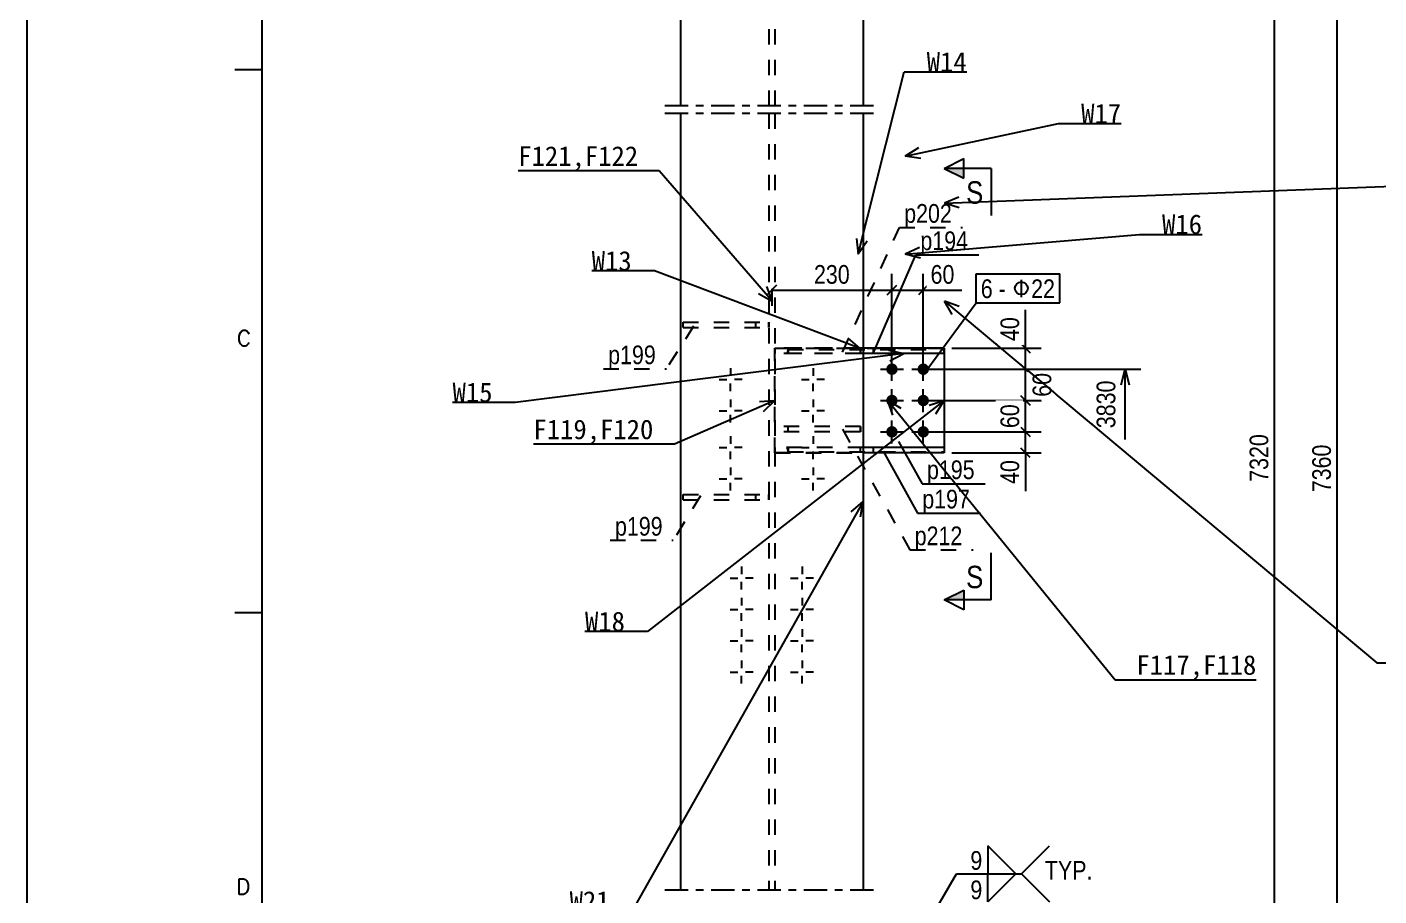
# Model space of a CAD drawing. Header units: millimetres. Extents: x -256 to 585, y -266 to 464.
# Drawn here: x -256.1 to -83.5, y 63.5 to 174.5 of the extents above; entities that cross this region are included whole.
import ezdxf

# ---------------------------------------------------------------- set-up
doc = ezdxf.new("R2010")
doc.units = ezdxf.units.MM
doc.linetypes.add('DXK_LINE_DOT2', pattern=[3.9198, 1.9599, -1.9599])
doc.linetypes.add('DXK_LINE_DOT3', pattern=[5.9187, 2.979, -0.9799, 0.9799, -0.9799])
doc.layers.add('WELD_LABELS', color=5, linetype='Continuous')
doc.styles.add('Arial Narrow', font='ARIALN.TTF', dxfattribs={"height": 0.2})

# ---------------------------------------------------------------- blocks, each defined once
blk = doc.blocks.new('Unknown-252070812-55923')
at = {"color": 7, "linetype": 'Continuous'}
for p, q in [((-256.15, -266.25), (-256.15, 327.75)), ((-226.11, -246.9), (-226.11, 307.74)), ((-229.61, 169.08), (-226.11, 169.08)), ((-229.06, 135), (-228.97, 135.29)), ((-229.06, 134.52), (-229.06, 135)), ((-228.97, 135.29), (-228.89, 135.49)), ((-228.89, 135.49), (-228.73, 135.68)), ((-228.73, 135.68), (-228.56, 135.77)), ((-228.56, 135.77), (-228.24, 135.77)), ((-228.24, 135.77), (-228.07, 135.68)), ((-228.07, 135.68), (-227.91, 135.49)), ((-227.91, 135.49), (-227.83, 135.29)), ((-228.97, 134.23), (-229.06, 134.52)), ((-228.89, 134.04), (-228.97, 134.23)), ((-228.73, 133.85), (-228.89, 134.04)), ((-228.56, 133.75), (-228.73, 133.85)), ((-228.24, 133.75), (-228.56, 133.75)), ((-228.07, 133.85), (-228.24, 133.75)), ((-227.91, 134.04), (-228.07, 133.85)), ((-227.83, 134.23), (-227.91, 134.04)), ((-229.61, 99.75), (-226.11, 99.75)), ((-229.05, 63.75), (-229.05, 65.75)), ((-229.05, 65.75), (-228.49, 65.75)), ((-228.49, 65.75), (-228.25, 65.66)), ((-228.25, 65.66), (-228.08, 65.47)), ((-228.08, 64.04), (-228.25, 63.85)), ((-228.08, 65.47), (-228, 65.27)), ((-228, 64.23), (-228.08, 64.04)), ((-228, 65.27), (-227.92, 64.99)), ((-227.92, 64.51), (-228, 64.23)), ((-227.92, 64.99), (-227.92, 64.51)), ((-228.49, 63.75), (-229.05, 63.75)), ((-228.25, 63.85), (-228.49, 63.75))]:
    blk.add_line(p, q, dxfattribs=at)
blk = doc.blocks.new('Bolt-252070812-4862 - 4836')
at = {"color": 3, "linetype": 'Continuous'}
for p, q in [((-164.9, 105.6), (-164.9, 104.62)), ((-166.37, 104.13), (-165.39, 104.13)), ((-164.9, 102.67), (-164.9, 103.64)), ((-163.44, 104.13), (-164.41, 104.13)), ((-166.37, 100.13), (-165.39, 100.13)), ((-164.9, 101.6), (-164.9, 100.62)), ((-163.44, 100.13), (-164.41, 100.13)), ((-164.9, 98.67), (-164.9, 99.64)), ((-164.9, 97.6), (-164.9, 96.62)), ((-166.37, 96.13), (-165.39, 96.13)), ((-164.9, 94.67), (-164.9, 95.64)), ((-163.44, 96.13), (-164.41, 96.13)), ((-164.9, 93.6), (-164.9, 92.62)), ((-166.37, 92.13), (-165.39, 92.13)), ((-164.9, 90.67), (-164.9, 91.64)), ((-163.44, 92.13), (-164.41, 92.13))]:
    blk.add_line(p, q, dxfattribs=at)
blk = doc.blocks.new('Part-252070812-4977 - 4836')
at = {"color": 7, "linetype": 'DXK_LINE_DOT2'}
for p, q in [((-149.7, 133.47), (-160.64, 133.47)), ((-160.64, 133.47), (-160.64, 132.8)), ((-160.64, 132.8), (-160.64, 133.47)), ((-159, 133.01), (-159.07, 132.8)), ((-158.97, 133.33), (-159, 133.01)), ((-158.97, 133.47), (-158.97, 132.8)), ((-158.97, 133.33), (-149.7, 133.33)), ((-149.7, 133.47), (-149.7, 133.33)), ((-149.7, 132.8), (-149.7, 133.47)), ((-149.7, 133.33), (-149.7, 132.8)), ((-149.7, 132.8), (-160.64, 132.8))]:
    blk.add_line(p, q, dxfattribs=at)
blk = doc.blocks.new('Part-252070812-4972 - 4836')
at = {"color": 7, "linetype": 'DXK_LINE_DOT2'}
for p, q in [((-149.37, 133.47), (-160.64, 133.47)), ((-160.64, 133.47), (-160.64, 132.8)), ((-160.64, 132.8), (-160.64, 133.47)), ((-159.07, 132.8), (-159, 133.01)), ((-159, 133.01), (-158.97, 133.33)), ((-158.97, 133.47), (-158.97, 132.8)), ((-158.97, 133.33), (-139.04, 133.33)), ((-149.7, 132.8), (-149.7, 133.47)), ((-149.7, 132.8), (-149.7, 133.47)), ((-149.37, 132.8), (-160.64, 132.8))]:
    blk.add_line(p, q, dxfattribs=at)
at = {"color": 2, "linetype": 'Continuous'}
for p, q in [((-139.04, 133.47), (-149.37, 133.47)), ((-148.04, 132.8), (-148.04, 133.47)), ((-139.04, 132.8), (-139.04, 133.47)), ((-139.04, 132.8), (-149.37, 132.8))]:
    blk.add_line(p, q, dxfattribs=at)
blk = doc.blocks.new('Bolt-252070812-4847 - 4836')
at = {"linetype": 'Continuous'}
for points in [[(-146.44, 130.8, -1), (-144.97, 130.8, -1)], [(-142.44, 130.8, -1), (-140.97, 130.8, -1)], [(-146.44, 126.8, -1), (-144.97, 126.8, -1)], [(-142.44, 126.8, -1), (-140.97, 126.8, -1)], [(-146.44, 122.8, -1), (-144.97, 122.8, -1)], [(-142.44, 122.8, -1), (-140.97, 122.8, -1)]]:
    blk.add_hatch(color=3, dxfattribs=at).paths.add_polyline_path(points)
at = {"color": 3, "linetype": 'Continuous'}
for p, q in [((-145.7, 129.33), (-145.7, 132.27)), ((-141.7, 129.33), (-141.7, 132.27)), ((-147.17, 130.8), (-144.24, 130.8)), ((-143.17, 130.8), (-140.24, 130.8)), ((-145.7, 125.33), (-145.7, 128.27)), ((-141.7, 125.33), (-141.7, 128.27)), ((-147.17, 126.8), (-144.24, 126.8)), ((-143.17, 126.8), (-140.24, 126.8)), ((-147.17, 122.8), (-144.24, 122.8)), ((-145.7, 121.33), (-145.7, 124.27)), ((-143.17, 122.8), (-140.24, 122.8)), ((-141.7, 121.33), (-141.7, 124.27))]:
    blk.add_line(p, q, dxfattribs=at)
blk = doc.blocks.new('Bolt-252070812-4857 - 4836')
at = {"color": 3, "linetype": 'Continuous'}
for p, q in [((-157.17, 105.6), (-157.17, 104.62)), ((-158.64, 104.13), (-157.66, 104.13)), ((-157.17, 102.67), (-157.17, 103.64)), ((-155.7, 104.13), (-156.68, 104.13)), ((-158.64, 100.13), (-157.66, 100.13)), ((-157.17, 101.6), (-157.17, 100.62)), ((-155.7, 100.13), (-156.68, 100.13)), ((-157.17, 98.67), (-157.17, 99.64)), ((-157.17, 97.6), (-157.17, 96.62)), ((-158.64, 96.13), (-157.66, 96.13)), ((-157.17, 94.67), (-157.17, 95.64)), ((-155.7, 96.13), (-156.68, 96.13)), ((-157.17, 93.6), (-157.17, 92.62)), ((-158.64, 92.13), (-157.66, 92.13)), ((-157.17, 90.67), (-157.17, 91.64)), ((-155.7, 92.13), (-156.68, 92.13))]:
    blk.add_line(p, q, dxfattribs=at)
blk = doc.blocks.new('Bolt-252070812-4887 - 4836')
at = {"color": 3, "linetype": 'Continuous'}
for p, q in [((-166.3, 130.93), (-166.3, 129.96)), ((-167.77, 129.47), (-166.79, 129.47)), ((-166.3, 128), (-166.3, 128.98)), ((-164.84, 129.47), (-165.81, 129.47)), ((-166.3, 126.93), (-166.3, 125.96)), ((-167.77, 125.47), (-166.79, 125.47)), ((-166.3, 124), (-166.3, 124.98)), ((-164.84, 125.47), (-165.81, 125.47)), ((-166.3, 122.27), (-166.3, 121.29)), ((-167.77, 120.8), (-166.79, 120.8)), ((-166.3, 119.33), (-166.3, 120.31)), ((-164.84, 120.8), (-165.81, 120.8)), ((-166.3, 118.27), (-166.3, 117.29)), ((-167.77, 116.8), (-166.79, 116.8)), ((-166.3, 115.33), (-166.3, 116.31)), ((-164.84, 116.8), (-165.81, 116.8))]:
    blk.add_line(p, q, dxfattribs=at)
blk = doc.blocks.new('Bolt-252070812-4892 - 4836')
at = {"color": 3, "linetype": 'Continuous'}
for p, q in [((-155.77, 130.93), (-155.77, 129.96)), ((-157.24, 129.47), (-156.26, 129.47)), ((-155.77, 128), (-155.77, 128.98)), ((-154.3, 129.47), (-155.28, 129.47)), ((-155.77, 126.93), (-155.77, 125.96)), ((-157.24, 125.47), (-156.26, 125.47)), ((-155.77, 124), (-155.77, 124.98)), ((-154.3, 125.47), (-155.28, 125.47)), ((-155.77, 122.27), (-155.77, 121.29)), ((-157.24, 120.8), (-156.26, 120.8)), ((-155.77, 119.33), (-155.77, 120.31)), ((-154.3, 120.8), (-155.28, 120.8)), ((-155.77, 118.27), (-155.77, 117.29)), ((-157.24, 116.8), (-156.26, 116.8)), ((-155.77, 115.33), (-155.77, 116.31)), ((-154.3, 116.8), (-155.28, 116.8))]:
    blk.add_line(p, q, dxfattribs=at)
blk = doc.blocks.new('Part-252070812-4967 - 4836')
at = {"color": 7, "linetype": 'DXK_LINE_DOT2'}
for p, q in [((-149.7, 123.47), (-160.64, 123.47)), ((-160.64, 123.47), (-160.64, 122.8)), ((-160.64, 123.47), (-160.64, 122.8)), ((-149.7, 122.8), (-160.64, 122.8)), ((-158.97, 122.8), (-158.97, 123.47)), ((-158.97, 122.8), (-158.97, 123.47)), ((-149.7, 123.47), (-149.7, 122.8)), ((-149.7, 122.8), (-149.7, 123.47))]:
    blk.add_line(p, q, dxfattribs=at)
blk = doc.blocks.new('Part-252070812-4982 - 4836')
at = {"color": 7, "linetype": 'DXK_LINE_DOT2'}
for p, q in [((-160.64, 133.47), (-139.04, 133.47)), ((-160.64, 120.13), (-160.64, 133.47)), ((-139.04, 133.47), (-139.04, 132.8)), ((-139.04, 120.13), (-160.64, 120.13)), ((-139.04, 120.8), (-139.04, 120.13))]:
    blk.add_line(p, q, dxfattribs=at)
at = {"color": 2, "linetype": 'Continuous'}
blk.add_line((-139.04, 132.8), (-139.04, 120.8), dxfattribs=at)
blk = doc.blocks.new('Part-252070812-4952 - 4836')
at = {"color": 7, "linetype": 'DXK_LINE_DOT2'}
for p, q in [((-172.37, 114.13), (-172.37, 114.8)), ((-172.37, 114.8), (-161.44, 114.8)), ((-172.37, 114.13), (-172.37, 114.8)), ((-172.37, 114.13), (-161.44, 114.13)), ((-163.1, 114.13), (-163.1, 114.8)), ((-163.1, 114.13), (-163.1, 114.8)), ((-161.44, 114.13), (-161.44, 114.8)), ((-161.44, 114.8), (-161.44, 114.13))]:
    blk.add_line(p, q, dxfattribs=at)
blk = doc.blocks.new('Part-252070812-4957 - 4836')
at = {"color": 7, "linetype": 'DXK_LINE_DOT2'}
for p, q in [((-172.37, 136.13), (-172.37, 136.8)), ((-172.37, 136.8), (-161.44, 136.8)), ((-172.37, 136.13), (-172.37, 136.8)), ((-163.1, 136.13), (-163.1, 136.8)), ((-163.1, 136.13), (-163.1, 136.8)), ((-161.44, 136.13), (-161.44, 136.8)), ((-161.44, 136.8), (-161.44, 136.13)), ((-172.37, 136.13), (-161.44, 136.13))]:
    blk.add_line(p, q, dxfattribs=at)
blk = doc.blocks.new('Part-252070812-4962 - 4836')
at = {"color": 7, "linetype": 'DXK_LINE_DOT2'}
for p, q in [((-149.37, 120.8), (-160.64, 120.8)), ((-160.64, 120.13), (-160.64, 120.8)), ((-160.64, 120.8), (-160.64, 120.13)), ((-160.64, 120.13), (-149.37, 120.13)), ((-159, 120.59), (-159.07, 120.8)), ((-158.97, 120.27), (-159, 120.59)), ((-158.97, 120.8), (-158.97, 120.13)), ((-158.97, 120.27), (-139.04, 120.27)), ((-149.7, 120.13), (-149.7, 120.8)), ((-149.7, 120.13), (-149.7, 120.8))]:
    blk.add_line(p, q, dxfattribs=at)
at = {"color": 2, "linetype": 'Continuous'}
for p, q in [((-139.04, 120.8), (-149.37, 120.8)), ((-139.04, 120.13), (-149.37, 120.13)), ((-148.04, 120.13), (-148.04, 120.8)), ((-139.04, 120.8), (-139.04, 120.13))]:
    blk.add_line(p, q, dxfattribs=at)
blk = doc.blocks.new('Part-252070812-5032 - 4836')
at = {"color": 7, "linetype": 'DXK_LINE_DOT2'}
for p, q in [((-161.44, 236.93), (-161.44, 164.47)), ((-160.64, 236.93), (-160.64, 164.47)), ((-161.44, 163.47), (-161.44, 64.33)), ((-160.64, 163.47), (-160.64, 64.33))]:
    blk.add_line(p, q, dxfattribs=at)
at = {"color": 2, "linetype": 'Continuous'}
for p, q in [((-172.7, 202.6), (-172.7, 164.47)), ((-149.37, 202.6), (-149.37, 164.47)), ((-172.7, 163.47), (-172.7, 64.33)), ((-149.37, 163.47), (-149.37, 64.33))]:
    blk.add_line(p, q, dxfattribs=at)
at = {"color": 4, "linetype": 'DXK_LINE_DOT3'}
for p, q in [((-174.7, 164.47), (-147.37, 164.47)), ((-174.7, 163.47), (-147.37, 163.47)), ((-174.7, 64.33), (-147.37, 64.33))]:
    blk.add_line(p, q, dxfattribs=at)
blk = doc.blocks.new('StraightDimension-252070812-47598 - 4836')
at = {"color": 7, "linetype": 'Continuous'}
blk.add_line((-88.85, -0.67), (-88.85, 236.93), dxfattribs=at)
at = {"color": 0}
blk.add_wipeout([(-89.15, 121.68), (-92.65, 121.68), (-92.65, 114.59), (-89.15, 114.59)], dxfattribs=at)
at = {"color": 4, "style": 'Arial Narrow'}
blk.add_text('7360', height=2.386, rotation=90.0002, dxfattribs=at).set_placement((-89.65, 115.09))
blk = doc.blocks.new('StraightDimension-252070812-47350 - 4836')
at = {"color": 7, "linetype": 'Continuous'}
for p, q in [((-138.04, 133.47), (-126.66, 133.47)), ((-129.26, 134.07), (-128.06, 132.87)), ((-128.66, 130.8), (-128.66, 133.47)), ((-128.06, 130.2), (-129.26, 131.4)), ((-140.37, 130.8), (-126.66, 130.8))]:
    blk.add_line(p, q, dxfattribs=at)
at = {"color": 0}
blk.add_wipeout([(-128.96, 137.95), (-132.46, 137.95), (-132.46, 133.9), (-128.96, 133.9)], dxfattribs=at)
at = {"color": 7, "linetype": 'Continuous'}
blk.add_line((-128.66, 133.47), (-128.66, 138.39), dxfattribs=at)
blk.add_line((-128.66, 133.47), (-128.66, 138.39), dxfattribs=at)
at = {"color": 4, "style": 'Arial Narrow'}
blk.add_text('40', height=2.386, rotation=90.0002, dxfattribs=at).set_placement((-129.46, 134.4))
blk = doc.blocks.new('StraightDimension-252070812-47351 - 4836')
at = {"color": 7, "linetype": 'Continuous'}
for p, q in [((-129.26, 131.4), (-128.06, 130.2)), ((-140.37, 130.8), (-126.61, 130.8)), ((-128.66, 126.8), (-128.66, 130.8)), ((-140.37, 126.8), (-126.61, 126.8)), ((-128.06, 126.2), (-129.26, 127.4))]:
    blk.add_line(p, q, dxfattribs=at)
at = {"color": 0}
blk.add_wipeout([(-124.86, 130.82), (-128.36, 130.82), (-128.36, 126.78), (-124.86, 126.78)], dxfattribs=at)
at = {"color": 4, "style": 'Arial Narrow'}
blk.add_text('60', height=2.386, rotation=90.0002, dxfattribs=at).set_placement((-125.36, 127.28))
blk = doc.blocks.new('StraightDimension-252070812-47352 - 4836')
at = {"color": 7, "linetype": 'Continuous'}
for p, q in [((-140.37, 126.8), (-126.66, 126.8)), ((-129.26, 127.4), (-128.06, 126.2)), ((-128.66, 122.8), (-128.66, 126.8)), ((-140.37, 122.8), (-126.66, 122.8)), ((-128.06, 122.2), (-129.26, 123.4))]:
    blk.add_line(p, q, dxfattribs=at)
at = {"color": 0}
blk.add_wipeout([(-128.96, 126.82), (-132.46, 126.82), (-132.46, 122.78), (-128.96, 122.78)], dxfattribs=at)
at = {"color": 4, "style": 'Arial Narrow'}
blk.add_text('60', height=2.386, rotation=90.0002, dxfattribs=at).set_placement((-129.46, 123.28))
blk = doc.blocks.new('StraightDimension-252070812-47353 - 4836')
at = {"color": 7, "linetype": 'Continuous'}
for p, q in [((-140.37, 122.8), (-126.66, 122.8)), ((-129.26, 123.4), (-128.06, 122.2)), ((-128.66, 120.13), (-128.66, 122.8)), ((-138.04, 120.13), (-126.66, 120.13)), ((-128.06, 119.53), (-129.26, 120.73))]:
    blk.add_line(p, q, dxfattribs=at)
at = {"color": 0}
blk.add_wipeout([(-128.96, 119.7), (-132.46, 119.7), (-132.46, 115.65), (-128.96, 115.65)], dxfattribs=at)
at = {"color": 7, "linetype": 'Continuous'}
blk.add_line((-128.66, 120.13), (-128.66, 115.21), dxfattribs=at)
blk.add_line((-128.66, 120.13), (-128.66, 115.21), dxfattribs=at)
at = {"color": 4, "style": 'Arial Narrow'}
blk.add_text('40', height=2.386, rotation=90.0002, dxfattribs=at).set_placement((-129.46, 116.15))
blk = doc.blocks.new('StraightDimension-252070812-47522 - 4836')
at = {"color": 7, "linetype": 'Continuous'}
for p, q in [((-145.7, 131.8), (-145.7, 142.96)), ((-141.7, 131.8), (-141.7, 142.96)), ((-146.3, 140.31), (-145.1, 141.51)), ((-145.7, 140.91), (-141.7, 140.91)), ((-141.1, 141.51), (-142.3, 140.31))]:
    blk.add_line(p, q, dxfattribs=at)
at = {"color": 0}
blk.add_wipeout([(-137.22, 141.21), (-137.22, 144.71), (-141.27, 144.71), (-141.27, 141.21)], dxfattribs=at)
at = {"color": 7, "linetype": 'Continuous'}
blk.add_line((-141.7, 140.91), (-136.78, 140.91), dxfattribs=at)
blk.add_line((-141.7, 140.91), (-136.78, 140.91), dxfattribs=at)
at = {"color": 4, "style": 'Arial Narrow'}
blk.add_text('60', height=2.386, dxfattribs=at).set_placement((-140.77, 141.71))
blk = doc.blocks.new('StraightDimension-252070812-47523 - 4836')
at = {"color": 7, "linetype": 'Continuous'}
for p, q in [((-145.7, 131.8), (-145.7, 142.96)), ((-160.44, 141.51), (-161.64, 140.31)), ((-161.04, 141.07), (-161.04, 138.91)), ((-161.04, 140.91), (-145.7, 140.91)), ((-146.3, 140.31), (-145.1, 141.51))]:
    blk.add_line(p, q, dxfattribs=at)
at = {"color": 0}
blk.add_wipeout([(-150.59, 141.21), (-150.59, 144.71), (-156.16, 144.71), (-156.16, 141.21)], dxfattribs=at)
at = {"color": 4, "style": 'Arial Narrow'}
blk.add_text('230', height=2.386, dxfattribs=at).set_placement((-155.66, 141.71))
blk = doc.blocks.new('StraightDimension-252070812-47646 - 4836')
at = {"color": 7, "linetype": 'Continuous'}
blk.add_line((-96.85, 2), (-96.85, 236.93), dxfattribs=at)
at = {"color": 0}
blk.add_wipeout([(-97.15, 123.01), (-100.65, 123.01), (-100.65, 115.92), (-97.15, 115.92)], dxfattribs=at)
at = {"color": 4, "style": 'Arial Narrow'}
blk.add_text('7320', height=2.386, rotation=90.0002, dxfattribs=at).set_placement((-97.65, 116.42))
blk = doc.blocks.new('StraightDimension-252070812-47689 - 4836')
at = {"color": 7, "linetype": 'Continuous'}
for p, q in [((-140.37, 130.8), (-113.93, 130.8)), ((-116.43, 128.8), (-115.93, 130.8)), ((-115.93, 130.8), (-115.43, 128.8)), ((-115.93, 121.83), (-115.93, 130.8))]:
    blk.add_line(p, q, dxfattribs=at)
at = {"color": 0}
blk.add_wipeout([(-116.68, 129.86), (-120.18, 129.86), (-120.18, 122.77), (-116.68, 122.77)], dxfattribs=at)
at = {"color": 4, "style": 'Arial Narrow'}
blk.add_text('3830', height=2.386, rotation=90.0002, dxfattribs=at).set_placement((-117.18, 123.27))
blk = doc.blocks.new('Mark-252070812-4973 - 4836')
at = {"color": 0}
blk.add_wipeout([(-138.04, 149.5), (-138.04, 152), (-144.14, 152), (-144.14, 149.5)], dxfattribs=at)
blk.add_wipeout([(-138.04, 149.5), (-138.04, 152), (-144.14, 152), (-144.14, 149.5)], dxfattribs=at)
at = {"color": 7, "linetype": 'DXK_LINE_DOT2'}
for p, q in [((-152.02, 132.96), (-144.74, 148.9)), ((-144.74, 148.9), (-136.69, 148.9))]:
    blk.add_line(p, q, dxfattribs=at)
at = {"color": 3, "style": 'Arial Narrow'}
blk.add_text('p202', height=2.386, dxfattribs=at).set_placement((-144.14, 149.5))
blk = doc.blocks.new('Mark-252070812-4843 - 4836')
at = {"color": 0}
blk.add_wipeout([(-132.84, 139.88), (-132.84, 142.38), (-134.36, 142.38), (-134.36, 139.88)], dxfattribs=at)
blk.add_wipeout([(-132.84, 139.88), (-132.84, 142.38), (-134.36, 142.38), (-134.36, 139.88)], dxfattribs=at)
at = {"color": 7, "linetype": 'Continuous'}
for p, q in [((-134.96, 139.28), (-134.96, 142.98)), ((-141.7, 130.08), (-134.96, 139.28))]:
    blk.add_line(p, q, dxfattribs=at)
at = {"color": 3, "style": 'Arial Narrow'}
blk.add_text('6', height=2.39, dxfattribs=at).set_placement((-134.36, 139.88))
at = {"color": 0}
blk.add_wipeout([(-131.18, 139.88), (-131.18, 142.38), (-132.09, 142.38), (-132.09, 139.88)], dxfattribs=at)
blk.add_wipeout([(-131.18, 139.88), (-131.18, 142.38), (-132.09, 142.38), (-132.09, 139.88)], dxfattribs=at)
at = {"color": 3, "style": 'Arial Narrow'}
blk.add_text('-', height=2.39, dxfattribs=at).set_placement((-132.09, 139.88))
at = {"color": 0}
blk.add_wipeout([(-127.93, 139.88), (-127.93, 142.38), (-130.43, 142.38), (-130.43, 139.88)], dxfattribs=at)
at = {"color": 3, "linetype": 'Continuous'}
blk.add_line((-129.18, 140), (-129.18, 142.19), dxfattribs=at)
at = {"color": 0}
blk.add_wipeout([(-124.88, 139.88), (-124.88, 142.38), (-127.93, 142.38), (-127.93, 139.88)], dxfattribs=at)
blk.add_wipeout([(-124.88, 139.88), (-124.88, 142.38), (-127.93, 142.38), (-127.93, 139.88)], dxfattribs=at)
at = {"color": 7, "linetype": 'Continuous'}
for p, q in [((-134.96, 142.98), (-124.28, 142.98)), ((-124.28, 139.28), (-124.28, 142.98)), ((-134.96, 139.28), (-124.28, 139.28))]:
    blk.add_line(p, q, dxfattribs=at)
at = {"color": 3, "linetype": 'Continuous'}
blk.add_circle((-129.18, 141.13), 0.812, dxfattribs=at)
at = {"color": 3, "style": 'Arial Narrow'}
blk.add_text('22', height=2.386, dxfattribs=at).set_placement((-127.93, 139.88))
blk = doc.blocks.new('Mark-252070812-4978 - 4836')
at = {"color": 0}
blk.add_wipeout([(-135.13, 116.77), (-135.13, 119.27), (-141.23, 119.27), (-141.23, 116.77)], dxfattribs=at)
blk.add_wipeout([(-135.13, 116.77), (-135.13, 119.27), (-141.23, 119.27), (-141.23, 116.77)], dxfattribs=at)
at = {"color": 7, "linetype": 'Continuous'}
for p, q in [((-144.86, 121.56), (-141.83, 116.17)), ((-141.83, 116.17), (-133.78, 116.17))]:
    blk.add_line(p, q, dxfattribs=at)
at = {"color": 3, "style": 'Arial Narrow'}
blk.add_text('p195', height=2.386, dxfattribs=at).set_placement((-141.23, 116.77))
blk = doc.blocks.new('Mark-252070812-4948 - 4836')
at = {"color": 7, "linetype": 'DXK_LINE_DOT2'}
blk.add_line((-170.16, 114.65), (-173.63, 108.95), dxfattribs=at)
at = {"color": 0}
blk.add_wipeout([(-174.98, 109.55), (-174.98, 112.05), (-181.07, 112.05), (-181.07, 109.55)], dxfattribs=at)
blk.add_wipeout([(-174.98, 109.55), (-174.98, 112.05), (-181.07, 112.05), (-181.07, 109.55)], dxfattribs=at)
at = {"color": 7, "linetype": 'DXK_LINE_DOT2'}
blk.add_line((-181.67, 108.95), (-173.63, 108.95), dxfattribs=at)
at = {"color": 3, "style": 'Arial Narrow'}
blk.add_text('p199', height=2.386, dxfattribs=at).set_placement((-181.07, 109.55))
blk = doc.blocks.new('Mark-252070812-4953 - 4836')
at = {"color": 7, "linetype": 'DXK_LINE_DOT2'}
blk.add_line((-171.03, 136.31), (-174.5, 130.84), dxfattribs=at)
at = {"color": 0}
blk.add_wipeout([(-175.85, 131.44), (-175.85, 133.94), (-181.94, 133.94), (-181.94, 131.44)], dxfattribs=at)
blk.add_wipeout([(-175.85, 131.44), (-175.85, 133.94), (-181.94, 133.94), (-181.94, 131.44)], dxfattribs=at)
at = {"color": 7, "linetype": 'DXK_LINE_DOT2'}
blk.add_line((-182.54, 130.84), (-174.5, 130.84), dxfattribs=at)
at = {"color": 3, "style": 'Arial Narrow'}
blk.add_text('p199', height=2.386, dxfattribs=at).set_placement((-181.94, 131.44))
blk = doc.blocks.new('Mark-252070812-4958 - 4836')
at = {"color": 0}
blk.add_wipeout([(-135.73, 113.02), (-135.73, 115.52), (-141.83, 115.52), (-141.83, 113.02)], dxfattribs=at)
blk.add_wipeout([(-135.73, 113.02), (-135.73, 115.52), (-141.83, 115.52), (-141.83, 113.02)], dxfattribs=at)
at = {"color": 7, "linetype": 'Continuous'}
for p, q in [((-146.81, 120.35), (-142.43, 112.42)), ((-142.43, 112.42), (-134.38, 112.42))]:
    blk.add_line(p, q, dxfattribs=at)
at = {"color": 3, "style": 'Arial Narrow'}
blk.add_text('p197', height=2.386, dxfattribs=at).set_placement((-141.83, 113.02))
blk = doc.blocks.new('Mark-252070812-4963 - 4836')
at = {"color": 0}
blk.add_wipeout([(-136.7, 108.33), (-136.7, 110.83), (-142.8, 110.83), (-142.8, 108.33)], dxfattribs=at)
blk.add_wipeout([(-136.7, 108.33), (-136.7, 110.83), (-142.8, 110.83), (-142.8, 108.33)], dxfattribs=at)
at = {"color": 7, "linetype": 'DXK_LINE_DOT2'}
for p, q in [((-152.03, 123.13), (-143.4, 107.73)), ((-143.4, 107.73), (-135.35, 107.73))]:
    blk.add_line(p, q, dxfattribs=at)
at = {"color": 3, "style": 'Arial Narrow'}
blk.add_text('p212', height=2.386, dxfattribs=at).set_placement((-142.8, 108.33))
blk = doc.blocks.new('Mark-252070812-4968 - 4836')
at = {"color": 0}
blk.add_wipeout([(-135.97, 146.01), (-135.97, 148.51), (-142.07, 148.51), (-142.07, 146.01)], dxfattribs=at)
blk.add_wipeout([(-135.97, 146.01), (-135.97, 148.51), (-142.07, 148.51), (-142.07, 146.01)], dxfattribs=at)
at = {"color": 7, "linetype": 'Continuous'}
for p, q in [((-148.1, 132.8), (-142.67, 145.41)), ((-142.67, 145.41), (-134.62, 145.41))]:
    blk.add_line(p, q, dxfattribs=at)
at = {"color": 3, "style": 'Arial Narrow'}
blk.add_text('p194', height=2.386, dxfattribs=at).set_placement((-142.07, 146.01))
blk = doc.blocks.new('WeldMark-252070812-5403 - 4836')
at = {"linetype": 'Continuous'}
blk.add_hatch(color=3, dxfattribs=at).paths.add_polyline_path([(-158.84, 28.51), (-160.64, 26.67), (-159.92, 29.14)])
at = {"color": 3, "linetype": 'Continuous'}
for p, q in [((-129.17, 66.38), (-125.6, 69.95)), ((-160.64, 26.67), (-137.44, 66.38)), ((-129.17, 66.38), (-125.6, 62.81))]:
    blk.add_line(p, q, dxfattribs=at)
at = {"color": 0}
blk.add_wipeout([(-133.97, 66.68), (-133.97, 69.58), (-135.89, 69.58), (-135.89, 66.68)], dxfattribs=at)
at = {"color": 3, "linetype": 'Continuous'}
for p, q in [((-129.88, 66.38), (-133.46, 69.95)), ((-133.46, 69.95), (-133.46, 66.38)), ((-133.46, 66.38), (-129.88, 66.38))]:
    blk.add_line(p, q, dxfattribs=at)
at = {"color": 3, "style": 'Arial Narrow'}
blk.add_text('9', height=2.39, dxfattribs=at).set_placement((-135.69, 66.88))
at = {"color": 0, "linetype": 'Continuous'}
blk.add_wipeout([(-120.08, 65.63), (-120.08, 68.13), (-126.17, 68.13), (-126.17, 65.63)], dxfattribs=at)
for points in [[(-120.08, 65.63), (-120.08, 68.13), (-126.17, 68.13), (-126.17, 65.63)], [(-133.97, 62.93), (-133.97, 65.83), (-135.89, 65.83), (-135.89, 62.93)]]:
    blk.add_wipeout(points, dxfattribs=at)
at = {"color": 3, "linetype": 'Continuous'}
for p, q in [((-137.44, 66.38), (-129.17, 66.38)), ((-133.46, 66.38), (-129.88, 66.38)), ((-129.88, 66.38), (-133.46, 62.81)), ((-133.46, 62.81), (-133.46, 66.38))]:
    blk.add_line(p, q, dxfattribs=at)
at = {"color": 3, "linetype": 'Continuous', "style": 'Arial Narrow'}
for s, height, p in [('TYP.', 2.386, (-126.17, 65.63)), ('9', 2.39, (-135.69, 63.13))]:
    blk.add_text(s, height=height, dxfattribs=at).set_placement(p)
blk = doc.blocks.new('SectionMark-252070812-48156 - 4836')
at = {"color": 6, "linetype": 'Continuous'}
for p, q in [((-139.04, 156.44), (-136.54, 157.69)), ((-133.04, 156.44), (-139.04, 156.44)), ((-133.04, 156.44), (-133.04, 150.44)), ((-133.04, 101.34), (-133.04, 107.34)), ((-133.04, 101.34), (-139.04, 101.34)), ((-136.54, 100.09), (-139.04, 101.34))]:
    blk.add_line(p, q, dxfattribs=at)
at = {"color": 0, "linetype": 'Continuous'}
for points in [[(-134.04, 151.94), (-134.04, 154.94), (-136.23, 154.94), (-136.23, 151.94)], [(-134.04, 102.84), (-134.04, 105.84), (-136.23, 105.84), (-136.23, 102.84)]]:
    blk.add_wipeout(points, dxfattribs=at)
at = {"linetype": 'Continuous'}
for points in [[(-136.54, 156.44), (-136.54, 155.19), (-139.04, 156.44)], [(-136.54, 102.59), (-136.54, 101.34), (-139.04, 101.34)]]:
    blk.add_hatch(color=6, dxfattribs=at).paths.add_polyline_path(points)
at = {"color": 6, "linetype": 'Continuous'}
for p, q in [((-136.54, 155.19), (-136.54, 157.69)), ((-139.04, 156.44), (-136.54, 155.19)), ((-139.04, 101.34), (-136.54, 102.59)), ((-136.54, 102.59), (-136.54, 100.09))]:
    blk.add_line(p, q, dxfattribs=at)
at = {"color": 6, "linetype": 'Continuous', "style": 'Arial Narrow'}
for p in [(-136.23, 151.94), (-136.23, 102.84)]:
    blk.add_text('S', height=2.86, dxfattribs=at).set_placement(p)

msp = doc.modelspace()

# ---------------------------------------------------------------- linework, layer by layer
at = {"layer": 'WELD_LABELS', "color": 5}
for p, q in [((-175.42, 156.12), (-193.42, 156.12)), ((-176.04, 143.34), (-184.04, 143.34)), ((-193.81, 126.55), (-201.81, 126.55)), ((-160.64, 126.8), (-173.48, 121.22)), ((-162.63, 126.68), (-160.64, 126.8)), ((-162.09, 125.42), (-160.64, 126.8)), ((-173.48, 121.22), (-191.48, 121.22)), ((-176.9, 97.3), (-184.9, 97.3)), ((-83.77, 93.31), (-75.77, 93.31))]:
    msp.add_line(p, q, dxfattribs=at)

# ---------------------------------------------------------------- block references
for name in ['Unknown-252070812-55923', 'Part-252070812-5032 - 4836', 'Part-252070812-4957 - 4836', 'Part-252070812-4977 - 4836', 'Part-252070812-4972 - 4836', 'Part-252070812-4982 - 4836', 'Bolt-252070812-4847 - 4836', 'Bolt-252070812-4887 - 4836', 'Bolt-252070812-4892 - 4836', 'Part-252070812-4967 - 4836', 'Part-252070812-4962 - 4836', 'Part-252070812-4952 - 4836', 'Bolt-252070812-4862 - 4836', 'Bolt-252070812-4857 - 4836']:
    msp.add_blockref(name, (0, 0))

# ---------------------------------------------------------------- texts
at = {"layer": 'WELD_LABELS', "color": 5, "char_height": 2.5, "attachment_point": 7}
for s, insert in [('F121,F122', (-193.42, 156.12)), ('W13', (-184.04, 143.34)), ('W15', (-201.81, 126.55)), ('F119,F120', (-191.48, 121.22)), ('W18', (-184.9, 97.3)), ('W21', (-186.86, 61.65))]:
    msp.add_mtext(s, dxfattribs=dict(at, insert=insert))

# ---------------------------------------------------------------- next in the draw order: block references
for name in ['StraightDimension-252070812-47598 - 4836', 'Mark-252070812-4953 - 4836', 'Mark-252070812-4948 - 4836']:
    msp.add_blockref(name, (0, 0))

# ---------------------------------------------------------------- next in the draw order: block references
msp.add_blockref('StraightDimension-252070812-47350 - 4836', (0, 0))

# ---------------------------------------------------------------- next in the draw order: block references
msp.add_blockref('StraightDimension-252070812-47351 - 4836', (0, 0))

# ---------------------------------------------------------------- next in the draw order: block references
for name in ['StraightDimension-252070812-47522 - 4836', 'StraightDimension-252070812-47352 - 4836']:
    msp.add_blockref(name, (0, 0))

# ---------------------------------------------------------------- next in the draw order: block references
for name in ['StraightDimension-252070812-47523 - 4836', 'StraightDimension-252070812-47353 - 4836']:
    msp.add_blockref(name, (0, 0))

# ---------------------------------------------------------------- next in the draw order: linework, layer by layer
at = {"layer": 'WELD_LABELS', "color": 5}
for p, q in [((-161, 139.5), (-175.42, 156.12)), ((-162.75, 140.47), (-161, 139.5)), ((-161.71, 141.37), (-161, 139.5))]:
    msp.add_line(p, q, dxfattribs=at)

# ---------------------------------------------------------------- next in the draw order: block references
msp.add_blockref('StraightDimension-252070812-47646 - 4836', (0, 0))

# ---------------------------------------------------------------- next in the draw order: linework, layer by layer
for p, q in [((-144.16, 168.78), (-136.16, 168.78)), ((-124.44, 162.19), (-116.44, 162.19)), ((-142.31, 159.06), (-144, 158)), ((-142.02, 157.72), (-144, 158)), ((-114.11, 148.02), (-106.11, 148.02)), ((-144.52, 125.78), (-146.24, 126.8)), ((-145.58, 124.91), (-146.24, 126.8)), ((-117.18, 91.14), (-99.18, 91.14))]:
    msp.add_line(p, q, dxfattribs=at)

# ---------------------------------------------------------------- next in the draw order: block references
for name in ['Mark-252070812-4973 - 4836', 'StraightDimension-252070812-47689 - 4836', 'WeldMark-252070812-5403 - 4836']:
    msp.add_blockref(name, (0, 0))

# ---------------------------------------------------------------- next in the draw order: texts
at = {"layer": 'WELD_LABELS', "color": 5, "char_height": 2.5, "attachment_point": 9}
for s, insert in [('W14', (-136.16, 168.78)), ('W17', (-116.44, 162.19)), ('W16', (-106.11, 148.02)), ('F117,F118', (-99.18, 91.14))]:
    msp.add_mtext(s, dxfattribs=dict(at, insert=insert))

# ---------------------------------------------------------------- next in the draw order: linework, layer by layer
at = {"layer": 'WELD_LABELS', "color": 5}
for p, q in [((-150.21, 147.49), (-150, 145.5)), ((-149.84, 133.47), (-176.04, 143.34)), ((-151.35, 134.77), (-149.84, 133.47)), ((-151.84, 133.49), (-149.84, 133.47))]:
    msp.add_line(p, q, dxfattribs=at)

# ---------------------------------------------------------------- next in the draw order: block references
for name in ['Mark-252070812-4843 - 4836', 'Mark-252070812-4978 - 4836']:
    msp.add_blockref(name, (0, 0))

# ---------------------------------------------------------------- next in the draw order: block references
for name in ['Mark-252070812-4968 - 4836', 'Mark-252070812-4958 - 4836']:
    msp.add_blockref(name, (0, 0))

# ---------------------------------------------------------------- next in the draw order: linework, layer by layer
for p, q in [((-150, 145.5), (-144.16, 168.78)), ((-148.88, 147.16), (-150, 145.5)), ((-142.19, 146.34), (-144, 145.5)), ((-142.07, 144.97), (-144, 145.5)), ((-146.15, 133.25), (-144.2, 132.8)), ((-144.2, 132.8), (-193.81, 126.55)), ((-145.98, 131.88), (-144.2, 132.8))]:
    msp.add_line(p, q, dxfattribs=at)

# ---------------------------------------------------------------- next in the draw order: block references
msp.add_blockref('Mark-252070812-4963 - 4836', (0, 0))

# ---------------------------------------------------------------- next in the draw order: linework, layer by layer
for p, q in [((-149.37, 113.9), (-178.86, 61.65)), ((-150.89, 112.6), (-149.37, 113.9)), ((-149.7, 111.93), (-149.37, 113.9))]:
    msp.add_line(p, q, dxfattribs=at)

# ---------------------------------------------------------------- next in the draw order: block references
msp.add_blockref('SectionMark-252070812-48156 - 4836', (0, 0))

# ---------------------------------------------------------------- next in the draw order: linework, layer by layer
for p, q in [((-144, 158), (-124.44, 162.19)), ((-139, 152), (-79.04, 154.28)), ((-137.15, 152.76), (-139, 152)), ((-137.1, 151.39), (-139, 152)), ((-144, 145.5), (-114.11, 148.02)), ((-137.12, 138.82), (-139, 139.5)), ((-138, 137.77), (-139, 139.5)), ((-139, 139.5), (-83.77, 93.31)), ((-139.04, 126.8), (-176.9, 97.3)), ((-146.24, 126.8), (-117.18, 91.14)), ((-140.94, 126.19), (-139.04, 126.8)), ((-140.1, 125.1), (-139.04, 126.8))]:
    msp.add_line(p, q, dxfattribs=at)

doc.saveas('drawing.dxf')
